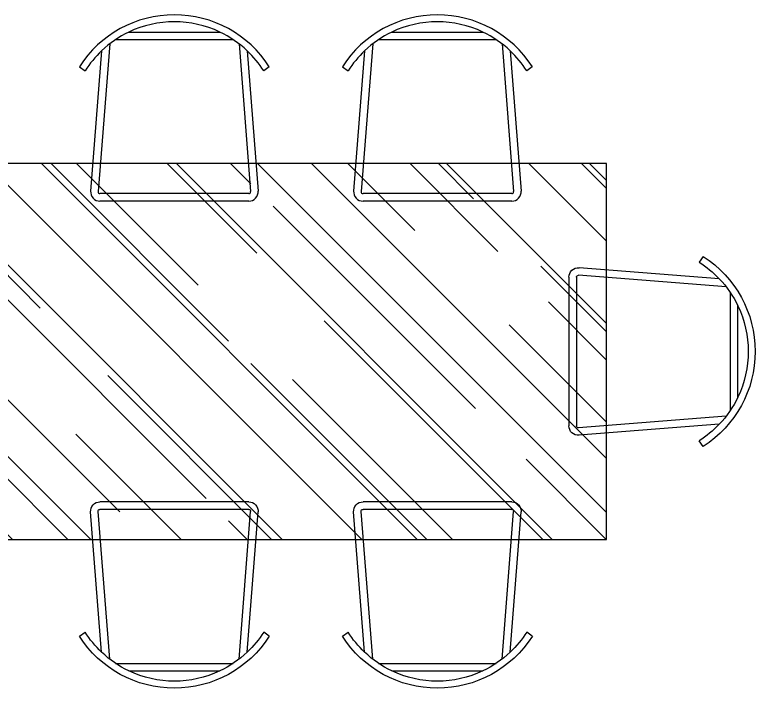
# Model space of a CAD drawing. Header units: millimetres. Extents: x 3923 to 4007, y 744 to 982.
# Drawn here: x 3970.985 to 3974.926, y 949.655 to 953.238 of the extents above; entities that cross this region are included whole.
import ezdxf

# ---------------------------------------------------------------- set-up
doc = ezdxf.new("R2010")
doc.units = ezdxf.units.MM
doc.header["$LTSCALE"] = 20
doc.linetypes.add('CONTINU', pattern=[0])
doc.layers.add('HIDROSSANITÁRIO', color=8, linetype='Continuous')

# ---------------------------------------------------------------- blocks, each defined once
blk = doc.blocks.new('cadeira3')
at = {"color": 8}
for p, q in [((339.39, -198.51), (363.62, -198.51)), ((335.87, -200.51), (367.14, -200.51)), ((334.29, -201.65), (331.21, -240.97)), ((368.73, -201.65), (371.8, -240.97)), ((332.14, -203.49), (329.22, -240.82)), ((370.88, -203.49), (373.8, -240.82)), ((326.24, -207.76), (327.72, -208.87)), ((376.77, -207.76), (375.3, -208.87)), ((371.3, -241.51), (331.71, -241.51)), ((371.3, -243.51), (331.71, -243.51))]:
    blk.add_line(p, q, dxfattribs=at)
for centre, radius, start, end in [((351.51, -223.91), 29.99, 32.591, 147.409), ((351.51, -223.93), 28.15, 64.5065, 115.4935), ((351.51, -223.93), 28.15, 115.4935, 133.4739), ((351.51, -223.93), 28.15, 46.5261, 64.5065), ((351.51, -223.93), 28.15, 133.4739, 147.6689), ((351.51, -223.93), 28.15, 32.3311, 46.5261), ((331.71, -241.01), 2.5, 175.5276, 270), ((331.71, -241.01), 0.5, 175.5276, 270), ((371.3, -241.01), 2.5, 270, 4.4724), ((371.3, -241.01), 0.5, 270, 4.4724)]:
    blk.add_arc(centre, radius, start, end, dxfattribs=at)

msp = doc.modelspace()

# ---------------------------------------------------------------- hatches: boundary and pattern name
at = {"layer": 'HIDROSSANITÁRIO', "linetype": 'CONTINU'}
h = msp.add_hatch(dxfattribs=at)
h.set_pattern_fill('AR-RROOF', color=8, scale=0.02, angle=135, style=0)
h.set_pattern_definition([(135, (5744.74874, -8874.67014), (-1.149472783, 0.431052294), [7.62, -1.016, 2.54, -0.508]), (135, (5744.0914, -8874.372), (-0.11853938, -0.83695987), [1.524, -0.16764, 3.048, -0.381]), (135, (5744.2638, -8874.79586), (-2.108564137, 1.627222409), [4.064, -0.7112, 2.032, -0.508])])
h.paths.add_polyline_path([(3969.5346, 952.4467), (3969.5346, 950.4467), (3974.1346, 950.4467), (3974.1346, 952.4467)])

# ---------------------------------------------------------------- linework, layer by layer
at = {"layer": 'HIDROSSANITÁRIO', "color": 8, "linetype": 'CONTINU', "elevation": 3.6592}
msp.add_lwpolyline([(3969.5346, 952.4467), (3969.5346, 950.4467), (3974.1346, 950.4467), (3974.1346, 952.4467)], close=True, dxfattribs=at)

# ---------------------------------------------------------------- block references
at = {"layer": 'HIDROSSANITÁRIO', "color": 8, "xscale": 0.02, "yscale": 0.02, "zscale": 0.02}
for p in [(3964.8045, 957.117, 3.6592), (3966.2045, 957.117, 3.6592)]:
    msp.add_blockref('cadeira3', p, dxfattribs=at)
at = {"layer": 'HIDROSSANITÁRIO', "color": 8, "xscale": -0.02, "yscale": 0.02, "zscale": 0.02}
for p, rotation in [((3978.8049, 944.4166, 3.6592), 270), ((3964.8045, 945.7765, 3.6592), 180), ((3966.2045, 945.7765, 3.6592), 180)]:
    msp.add_blockref('cadeira3', p, dxfattribs=dict(at, rotation=rotation))

doc.saveas('drawing.dxf')
